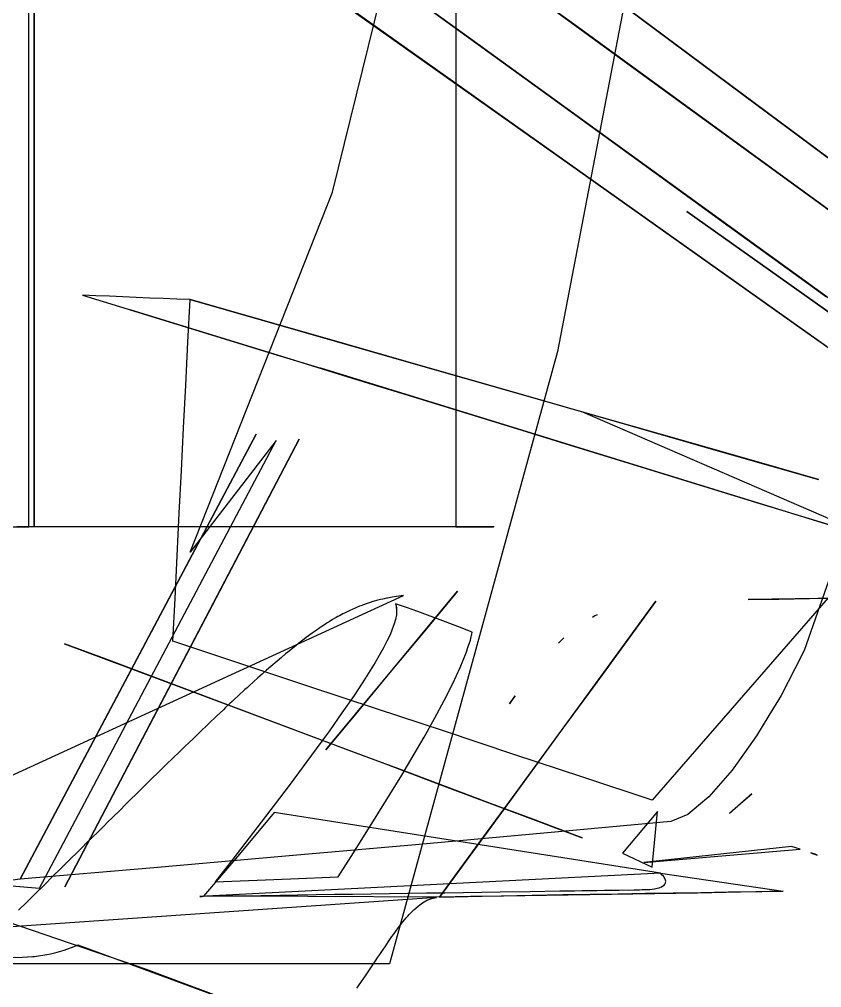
# Model space of a CAD drawing. Header units: millimetres. Extents: x -28.2 to 24.3, y -24.8 to 12.4.
# Drawn here: x 6.8414 to 6.9556, y -4.8775 to -4.7396 of the extents above; entities that cross this region are included whole.
import ezdxf

# ---------------------------------------------------------------- set-up
doc = ezdxf.new("R2010")
doc.units = ezdxf.units.MM
doc.layers.add('FURNISHINGELEMENT', color=8, linetype='Continuous')

msp = doc.modelspace()

# ---------------------------------------------------------------- linework, layer by layer
at = {"layer": 'FURNISHINGELEMENT'}
for p, q in [((6.84275, -4.81188, 0.71472), (6.84275, -4.43625, 0.71472)), ((6.84275, -4.81188, 0.71472), (6.84275, -4.43625, 0.71472)), ((6.84351, -4.81188, 0.68107), (6.84351, -4.43625, 0.68107)), ((6.90353, -4.43625, 0.72927), (6.90353, -4.81188, 0.72927)), ((6.90353, -4.43625, 0.72927), (6.90353, -4.81188, 0.72927)), ((6.88595, -4.76425, 0.91133), (6.90296, -4.69519, 0.91954)), ((6.93503, -4.69816, 0.78137), (6.91798, -4.78693, 0.77744)), ((6.90561, -4.74243, 0.44853), (6.85101, -4.70287, 0.46725)), ((6.84351, -4.71797, 0.68107), (6.84351, -4.76493, 0.68107)), ((6.89354, -4.74169, 0.43027), (6.86544, -4.72176, 0.43881)), ((6.9001, -4.72561, 0.45252), (6.9329, -4.74951, 0.44125)), ((6.9001, -4.72561, 0.45252), (6.9329, -4.74951, 0.44125)), ((6.96507, -4.76576, 0.41223), (6.91373, -4.7275, 0.42799)), ((6.91373, -4.7275, 0.42799), (6.94457, -4.75048, 0.41852)), ((6.92082, -4.74071, 0.4454), (6.91277, -4.73484, 0.44816)), ((6.92082, -4.74071, 0.4454), (6.91277, -4.73484, 0.44816)), ((6.88663, -4.73679, 0.43237), (6.91972, -4.76026, 0.42231)), ((6.89863, -4.73737, 0.45093), (6.90669, -4.74321, 0.44816)), ((6.93463, -4.75077, 0.44065), (6.92082, -4.74071, 0.4454)), ((6.93463, -4.75077, 0.44065), (6.92082, -4.74071, 0.4454)), ((6.92491, -4.76393, 0.42073), (6.89354, -4.74169, 0.43027)), ((6.96021, -4.78198, 0.42982), (6.90561, -4.74243, 0.44853)), ((6.90669, -4.74321, 0.44816), (6.91476, -4.74905, 0.4454)), ((6.91476, -4.74905, 0.4454), (6.92859, -4.75908, 0.44065)), ((6.9329, -4.74951, 0.44125), (6.9657, -4.77341, 0.42998)), ((6.9329, -4.74951, 0.44125), (6.9657, -4.77341, 0.42998)), ((6.94844, -4.76083, 0.43591), (6.93463, -4.75077, 0.44065)), ((6.94844, -4.76083, 0.43591), (6.93463, -4.75077, 0.44065)), ((6.94457, -4.75048, 0.41852), (6.97541, -4.77346, 0.40906)), ((6.92859, -4.75908, 0.44065), (6.94243, -4.7691, 0.43591)), ((6.91972, -4.76026, 0.42231), (6.95281, -4.78373, 0.41225)), ((6.96225, -4.7709, 0.43117), (6.94844, -4.76083, 0.43591)), ((6.96225, -4.7709, 0.43117), (6.94844, -4.76083, 0.43591)), ((6.86569, -4.81547, 0.9058), (6.88595, -4.76425, 0.91133)), ((6.95627, -4.78618, 0.4112), (6.92491, -4.76393, 0.42073)), ((6.84351, -4.76493, 0.68107), (6.84351, -4.81188, 0.68107)), ((6.96864, -4.78983, 0.39477), (6.93639, -4.76701, 0.40371)), ((6.93639, -4.76701, 0.40371), (6.96829, -4.78958, 0.39487)), ((6.94243, -4.7691, 0.43591), (6.95627, -4.77913, 0.43117)), ((6.85229, -4.77897, 0.66853), (6.85038, -4.77889, 0.67267)), ((6.85038, -4.77889, 0.67267), (6.85982, -4.78179, 0.67721)), ((6.85229, -4.77897, 0.66853), (6.85038, -4.77889, 0.67267)), ((6.85038, -4.77889, 0.67267), (6.85982, -4.78179, 0.67721)), ((6.8542, -4.77906, 0.66439), (6.85229, -4.77897, 0.66853)), ((6.8542, -4.77906, 0.66439), (6.85229, -4.77897, 0.66853)), ((6.85612, -4.77914, 0.66026), (6.8542, -4.77906, 0.66439)), ((6.85612, -4.77914, 0.66026), (6.8542, -4.77906, 0.66439)), ((6.85803, -4.77922, 0.65612), (6.85612, -4.77914, 0.66026)), ((6.85803, -4.77922, 0.65612), (6.85612, -4.77914, 0.66026)), ((6.85995, -4.7793, 0.65198), (6.85803, -4.77922, 0.65612)), ((6.85995, -4.7793, 0.65198), (6.85803, -4.77922, 0.65612)), ((6.86186, -4.77938, 0.64785), (6.85995, -4.7793, 0.65198)), ((6.86186, -4.77938, 0.64785), (6.85995, -4.7793, 0.65198)), ((6.86378, -4.77946, 0.64371), (6.86186, -4.77938, 0.64785)), ((6.86378, -4.77946, 0.64371), (6.86186, -4.77938, 0.64785)), ((6.86569, -4.77953, 0.63957), (6.86378, -4.77946, 0.64371)), ((6.86569, -4.77953, 0.63957), (6.86378, -4.77946, 0.64371)), ((6.86538, -4.78561, 0.64025), (6.86569, -4.77953, 0.63957)), ((6.87593, -4.78246, 0.64526), (6.86569, -4.77953, 0.63957)), ((6.87593, -4.78246, 0.64526), (6.86569, -4.77953, 0.63957)), ((6.86569, -4.77953, 0.63957), (6.88139, -4.78402, 0.64829)), ((6.85716, -4.78097, 0.67593), (6.86394, -4.78306, 0.6792)), ((6.96363, -4.81378, 0.72766), (6.85716, -4.78097, 0.67593)), ((6.85982, -4.78179, 0.67721), (6.86926, -4.78469, 0.68176)), ((6.85982, -4.78179, 0.67721), (6.86926, -4.78469, 0.68176)), ((6.88805, -4.78593, 0.65199), (6.87593, -4.78246, 0.64526)), ((6.88805, -4.78593, 0.65199), (6.87593, -4.78246, 0.64526)), ((6.86394, -4.78306, 0.6792), (6.87072, -4.78514, 0.68246)), ((6.88139, -4.78402, 0.64829), (6.89709, -4.78852, 0.65701)), ((6.95281, -4.78373, 0.41225), (6.9859, -4.8072, 0.40219)), ((6.86926, -4.78469, 0.68176), (6.8787, -4.7876, 0.6863)), ((6.86926, -4.78469, 0.68176), (6.8787, -4.7876, 0.6863)), ((6.87072, -4.78514, 0.68246), (6.8775, -4.78723, 0.68572)), ((6.86506, -4.79169, 0.64093), (6.86538, -4.78561, 0.64025)), ((6.89923, -4.78913, 0.6582), (6.88805, -4.78593, 0.65199)), ((6.89923, -4.78913, 0.6582), (6.88805, -4.78593, 0.65199)), ((6.8775, -4.78723, 0.68572), (6.88428, -4.78931, 0.68899)), ((6.8787, -4.7876, 0.6863), (6.88814, -4.7905, 0.69085)), ((6.8787, -4.7876, 0.6863), (6.88814, -4.7905, 0.69085)), ((6.91798, -4.78693, 0.77744), (6.89405, -4.87408, 0.77191)), ((6.88428, -4.78931, 0.68899), (6.89106, -4.7914, 0.69225)), ((6.96363, -4.81378, 0.72766), (6.88428, -4.78931, 0.68899)), ((6.88428, -4.78931, 0.68899), (6.89106, -4.7914, 0.69225)), ((6.89709, -4.78852, 0.65701), (6.91278, -4.79301, 0.66573)), ((6.91041, -4.79233, 0.66441), (6.89923, -4.78913, 0.6582)), ((6.91041, -4.79233, 0.66441), (6.89923, -4.78913, 0.6582)), ((6.88814, -4.7905, 0.69085), (6.89984, -4.7941, 0.69648)), ((6.88814, -4.7905, 0.69085), (6.89984, -4.7941, 0.69648)), ((6.86475, -4.79776, 0.6416), (6.86506, -4.79169, 0.64093)), ((6.89106, -4.7914, 0.69225), (6.89784, -4.79348, 0.69552)), ((6.89106, -4.7914, 0.69225), (6.89784, -4.79348, 0.69552)), ((6.92159, -4.79553, 0.67062), (6.91041, -4.79233, 0.66441)), ((6.92159, -4.79553, 0.67062), (6.91041, -4.79233, 0.66441)), ((6.89784, -4.79348, 0.69552), (6.90462, -4.79557, 0.69878)), ((6.89784, -4.79348, 0.69552), (6.90462, -4.79557, 0.69878)), ((6.91278, -4.79301, 0.66573), (6.92848, -4.79751, 0.67445)), ((6.89984, -4.7941, 0.69648), (6.91154, -4.7977, 0.70211)), ((6.89984, -4.7941, 0.69648), (6.91154, -4.7977, 0.70211)), ((6.90462, -4.79557, 0.69878), (6.91154, -4.7977, 0.70211)), ((6.90462, -4.79557, 0.69878), (6.91154, -4.7977, 0.70211)), ((6.96363, -4.81378, 0.72766), (6.92159, -4.79553, 0.67062)), ((6.93277, -4.79873, 0.67683), (6.92159, -4.79553, 0.67062)), ((6.86444, -4.80384, 0.64226), (6.86475, -4.79776, 0.6416)), ((6.91154, -4.7977, 0.70211), (6.92325, -4.8013, 0.70775)), ((6.91154, -4.7977, 0.70211), (6.91978, -4.80023, 0.70608)), ((6.91154, -4.7977, 0.70211), (6.92325, -4.8013, 0.70775)), ((6.91154, -4.7977, 0.70211), (6.92325, -4.8013, 0.70775)), ((6.92848, -4.79751, 0.67445), (6.94181, -4.80132, 0.68185)), ((6.87507, -4.79867, 0.93556), (6.84148, -4.86204, 0.93556)), ((6.87507, -4.79867, 0.93556), (6.84148, -4.86204, 0.93556)), ((6.87507, -4.79867, 0.93556), (6.84148, -4.86204, 0.93556)), ((6.85402, -4.83839, 0.93556), (6.87507, -4.79867, 0.93556)), ((6.85402, -4.83839, 0.93556), (6.87507, -4.79867, 0.93556)), ((6.85402, -4.83839, 0.93556), (6.87507, -4.79867, 0.93556)), ((6.94395, -4.80193, 0.68304), (6.93277, -4.79873, 0.67683)), ((6.84784, -4.86313, 0.89449), (6.88123, -4.79938, 0.89449)), ((6.85791, -4.83746, 0.88825), (6.87795, -4.79958, 0.88825)), ((6.87795, -4.79958, 0.88825), (6.86569, -4.81547, 0.9058)), ((6.88123, -4.79938, 0.89449), (6.86831, -4.82405, 0.89449)), ((6.91978, -4.80023, 0.70608), (6.92737, -4.80256, 0.70973)), ((6.92325, -4.8013, 0.70775), (6.93495, -4.8049, 0.71338)), ((6.92325, -4.8013, 0.70775), (6.93495, -4.8049, 0.71338)), ((6.92325, -4.8013, 0.70775), (6.93495, -4.8049, 0.71338)), ((6.94181, -4.80132, 0.68185), (6.95513, -4.80513, 0.68925)), ((6.95513, -4.80513, 0.68925), (6.94395, -4.80193, 0.68304)), ((6.92737, -4.80256, 0.70973), (6.93495, -4.8049, 0.71338)), ((6.86414, -4.80992, 0.64292), (6.86444, -4.80384, 0.64226)), ((6.93495, -4.8049, 0.71338), (6.94571, -4.8082, 0.71856)), ((6.93495, -4.8049, 0.71338), (6.94571, -4.8082, 0.71856)), ((6.93495, -4.8049, 0.71338), (6.94571, -4.8082, 0.71856)), ((6.93495, -4.8049, 0.71338), (6.94571, -4.8082, 0.71856)), ((6.94571, -4.8082, 0.71856), (6.95646, -4.81151, 0.72374)), ((6.94571, -4.8082, 0.71856), (6.95646, -4.81151, 0.72374)), ((6.94571, -4.8082, 0.71856), (6.95646, -4.81151, 0.72374)), ((6.94571, -4.8082, 0.71856), (6.95646, -4.81151, 0.72374)), ((6.86384, -4.816, 0.64357), (6.86414, -4.80992, 0.64292)), ((6.78152, -4.81188, 0.71206), (6.84275, -4.81188, 0.71472)), ((6.78152, -4.81188, 0.71206), (6.84275, -4.81188, 0.71472)), ((6.842, -4.81188, 0.67834), (6.84104, -4.81188, 0.67705)), ((6.842, -4.81188, 0.67834), (6.84104, -4.81188, 0.67705)), ((6.84283, -4.81188, 0.67969), (6.842, -4.81188, 0.67834)), ((6.84283, -4.81188, 0.67969), (6.842, -4.81188, 0.67834)), ((6.84351, -4.81188, 0.68107), (6.84283, -4.81188, 0.67969)), ((6.84351, -4.81188, 0.68107), (6.84283, -4.81188, 0.67969)), ((6.9066, -4.81188, 0.72003), (6.84351, -4.81188, 0.68107)), ((6.9066, -4.81188, 0.72003), (6.84351, -4.81188, 0.68107)), ((6.90353, -4.81188, 0.72927), (6.90475, -4.81188, 0.72923)), ((6.90353, -4.81188, 0.72927), (6.90475, -4.81188, 0.72923)), ((6.90475, -4.81188, 0.72923), (6.90591, -4.81188, 0.7289)), ((6.90475, -4.81188, 0.72923), (6.90591, -4.81188, 0.7289)), ((6.90591, -4.81188, 0.7289), (6.90697, -4.81188, 0.72829)), ((6.90591, -4.81188, 0.7289), (6.90697, -4.81188, 0.72829)), ((6.90755, -4.81188, 0.72079), (6.9066, -4.81188, 0.72003)), ((6.90755, -4.81188, 0.72079), (6.9066, -4.81188, 0.72003)), ((6.90697, -4.81188, 0.72829), (6.90784, -4.81188, 0.72745)), ((6.90697, -4.81188, 0.72829), (6.90784, -4.81188, 0.72745)), ((6.90828, -4.81188, 0.72176), (6.90755, -4.81188, 0.72079)), ((6.90828, -4.81188, 0.72176), (6.90755, -4.81188, 0.72079)), ((6.90784, -4.81188, 0.72745), (6.90849, -4.81188, 0.72643)), ((6.90784, -4.81188, 0.72745), (6.90849, -4.81188, 0.72643)), ((6.90877, -4.81188, 0.72287), (6.90828, -4.81188, 0.72176)), ((6.90877, -4.81188, 0.72287), (6.90828, -4.81188, 0.72176)), ((6.90849, -4.81188, 0.72643), (6.90887, -4.81188, 0.72528)), ((6.90849, -4.81188, 0.72643), (6.90887, -4.81188, 0.72528)), ((6.90897, -4.81188, 0.72407), (6.90877, -4.81188, 0.72287)), ((6.90897, -4.81188, 0.72407), (6.90877, -4.81188, 0.72287)), ((6.96363, -4.81378, 0.72766), (6.93148, -4.8508, 0.69139)), ((6.86354, -4.82209, 0.64422), (6.86384, -4.816, 0.64357)), ((6.95721, -4.8177, 1.27344), (6.95312, -4.82948, 1.27344)), ((6.89848, -4.8274, 0.90897), (6.90375, -4.82104, 0.90897)), ((6.90375, -4.82104, 0.90897), (6.89881, -4.827, 0.90897)), ((6.64781, -4.93559, 0.95071), (6.89606, -4.82165, 0.92881)), ((6.86325, -4.82817, 0.64486), (6.86354, -4.82209, 0.64422)), ((6.89133, -4.82264, 0.93971), (6.89077, -4.82282, 0.94084)), ((6.8917, -4.82252, 0.93895), (6.89133, -4.82264, 0.93971)), ((6.89188, -4.82247, 0.93857), (6.8917, -4.82252, 0.93895)), ((6.89224, -4.82237, 0.9378), (6.89188, -4.82247, 0.93857)), ((6.89243, -4.82233, 0.93742), (6.89224, -4.82237, 0.9378)), ((6.89277, -4.82224, 0.93665), (6.89243, -4.82233, 0.93742)), ((6.89311, -4.82216, 0.93587), (6.89277, -4.82224, 0.93665)), ((6.89329, -4.82212, 0.93548), (6.89311, -4.82216, 0.93587)), ((6.89363, -4.82205, 0.93471), (6.89329, -4.82212, 0.93548)), ((6.8938, -4.82202, 0.93432), (6.89363, -4.82205, 0.93471)), ((6.89445, -4.82189, 0.93275), (6.8938, -4.82202, 0.93432)), ((6.89477, -4.82184, 0.93196), (6.89445, -4.82189, 0.93275)), ((6.89509, -4.82179, 0.93118), (6.89477, -4.82184, 0.93196)), ((6.89542, -4.82174, 0.93039), (6.89509, -4.82179, 0.93118)), ((6.89574, -4.82169, 0.9296), (6.89542, -4.82174, 0.93039)), ((6.89606, -4.82165, 0.92881), (6.89574, -4.82169, 0.9296)), ((6.92179, -4.83643, 0.90897), (6.93201, -4.82245, 0.90897)), ((6.93201, -4.82245, 0.90897), (6.92321, -4.83449, 0.90897)), ((6.95183, -4.82212, 0.85792), (6.94511, -4.82223, 0.87522)), ((6.94511, -4.82223, 0.87522), (6.94948, -4.82216, 0.86397)), ((6.94948, -4.82216, 0.86397), (6.95384, -4.82208, 0.85272)), ((6.95821, -4.82201, 0.84147), (6.95183, -4.82212, 0.85792)), ((6.95384, -4.82208, 0.85272), (6.95821, -4.82201, 0.84147)), ((6.86831, -4.82405, 0.89449), (6.84784, -4.86313, 0.89449)), ((6.88831, -4.82382, 0.9452), (6.88765, -4.82416, 0.94624)), ((6.88853, -4.82372, 0.94485), (6.88831, -4.82382, 0.9452)), ((6.88874, -4.82362, 0.9445), (6.88853, -4.82372, 0.94485)), ((6.88917, -4.82343, 0.94378), (6.88874, -4.82362, 0.9445)), ((6.88939, -4.82335, 0.94343), (6.88917, -4.82343, 0.94378)), ((6.88979, -4.82318, 0.94269), (6.88939, -4.82335, 0.94343)), ((6.88998, -4.8231, 0.94232), (6.88979, -4.82318, 0.94269)), ((6.89077, -4.82282, 0.94084), (6.88998, -4.8231, 0.94232)), ((6.8965, -4.82335, 0.9391), (6.89495, -4.82282, 0.93797)), ((6.89495, -4.82282, 0.93797), (6.89502, -4.82312, 0.93911)), ((6.8965, -4.82335, 0.9391), (6.89495, -4.82282, 0.93797)), ((6.89495, -4.82282, 0.93797), (6.89502, -4.82312, 0.93911)), ((6.89502, -4.82312, 0.93911), (6.89507, -4.82393, 0.94166)), ((6.89502, -4.82312, 0.93911), (6.89508, -4.82343, 0.94025)), ((6.89507, -4.82393, 0.94166), (6.89505, -4.82442, 0.94307)), ((6.89507, -4.82393, 0.94166), (6.89505, -4.82442, 0.94307)), ((6.89508, -4.82343, 0.94025), (6.89507, -4.82393, 0.94166)), ((6.89812, -4.82392, 0.94009), (6.8965, -4.82335, 0.9391)), ((6.89812, -4.82392, 0.94009), (6.8965, -4.82335, 0.9391)), ((6.8995, -4.82443, 0.94081), (6.89812, -4.82392, 0.94009)), ((6.8995, -4.82443, 0.94081), (6.89812, -4.82392, 0.94009)), ((6.88548, -4.82539, 0.94914), (6.88522, -4.82555, 0.94944)), ((6.88598, -4.82508, 0.94853), (6.88548, -4.82539, 0.94914)), ((6.88646, -4.82479, 0.94789), (6.88598, -4.82508, 0.94853)), ((6.8867, -4.82465, 0.94757), (6.88646, -4.82479, 0.94789)), ((6.88694, -4.82452, 0.94724), (6.8867, -4.82465, 0.94757)), ((6.88742, -4.82427, 0.94658), (6.88694, -4.82452, 0.94724)), ((6.88765, -4.82416, 0.94624), (6.88742, -4.82427, 0.94658)), ((6.89491, -4.82505, 0.9444), (6.89475, -4.82568, 0.94572)), ((6.89491, -4.82505, 0.9444), (6.89475, -4.82568, 0.94572)), ((6.89505, -4.82442, 0.94307), (6.89491, -4.82505, 0.9444)), ((6.89505, -4.82442, 0.94307), (6.89491, -4.82505, 0.9444)), ((6.9009, -4.82495, 0.94145), (6.8995, -4.82443, 0.94081)), ((6.9009, -4.82495, 0.94145), (6.8995, -4.82443, 0.94081)), ((6.90378, -4.82606, 0.94253), (6.9009, -4.82495, 0.94145)), ((6.90378, -4.82606, 0.94253), (6.9009, -4.82495, 0.94145)), ((6.92298, -4.82472, 0.93111), (6.92331, -4.82448, 0.93038)), ((6.92331, -4.82455, 0.93036), (6.92298, -4.82472, 0.93111)), ((6.92331, -4.82448, 0.93038), (6.92363, -4.82438, 0.92962)), ((6.92363, -4.82438, 0.92962), (6.92331, -4.82455, 0.93036)), ((6.88335, -4.82682, 0.95138), (6.88307, -4.82701, 0.95164)), ((6.88362, -4.82662, 0.95112), (6.88335, -4.82682, 0.95138)), ((6.88416, -4.82624, 0.95058), (6.88362, -4.82662, 0.95112)), ((6.88443, -4.82606, 0.9503), (6.88416, -4.82624, 0.95058)), ((6.88496, -4.82571, 0.94973), (6.88443, -4.82606, 0.9503)), ((6.88522, -4.82555, 0.94944), (6.88496, -4.82571, 0.94973)), ((6.89446, -4.82646, 0.94693), (6.89415, -4.82724, 0.94814)), ((6.89446, -4.82646, 0.94693), (6.89415, -4.82724, 0.94814)), ((6.89475, -4.82568, 0.94572), (6.89446, -4.82646, 0.94693)), ((6.89475, -4.82568, 0.94572), (6.89446, -4.82646, 0.94693)), ((6.90586, -4.82689, 0.94315), (6.90378, -4.82606, 0.94253)), ((6.90586, -4.82689, 0.94315), (6.90378, -4.82606, 0.94253)), ((6.87291, -4.83137, 0.65144), (6.86325, -4.82817, 0.64486)), ((6.88194, -4.82786, 0.95259), (6.88136, -4.8283, 0.95303)), ((6.88222, -4.82764, 0.95236), (6.88194, -4.82786, 0.95259)), ((6.88307, -4.82701, 0.95164), (6.88222, -4.82764, 0.95236)), ((6.8932, -4.83376, 0.90897), (6.89848, -4.8274, 0.90897)), ((6.8937, -4.82817, 0.9492), (6.89324, -4.82909, 0.95027)), ((6.8937, -4.82817, 0.9492), (6.89324, -4.82909, 0.95027)), ((6.89415, -4.82724, 0.94814), (6.8937, -4.82817, 0.9492)), ((6.89415, -4.82724, 0.94814), (6.8937, -4.82817, 0.9492)), ((6.89881, -4.827, 0.90897), (6.89438, -4.83234, 0.90897)), ((6.90528, -4.82891, 0.94609), (6.90558, -4.828, 0.94493)), ((6.90528, -4.82891, 0.94609), (6.90558, -4.828, 0.94493)), ((6.90558, -4.828, 0.94493), (6.90586, -4.82689, 0.94315)), ((6.90558, -4.828, 0.94493), (6.90586, -4.82689, 0.94315)), ((6.91812, -4.82842, 0.94093), (6.91887, -4.82769, 0.93964)), ((6.91849, -4.82806, 0.94028), (6.91812, -4.82842, 0.94093)), ((6.91887, -4.82769, 0.93964), (6.91849, -4.82806, 0.94028)), ((6.85373, -4.83073, 0.68175), (6.8478, -4.82851, 0.67823)), ((6.8478, -4.82851, 0.67823), (6.85695, -4.83194, 0.68366)), ((6.8478, -4.82851, 0.67823), (6.85695, -4.83194, 0.68366)), ((6.85373, -4.83073, 0.68175), (6.8478, -4.82851, 0.67823)), ((6.8478, -4.82851, 0.67823), (6.85695, -4.83194, 0.68366)), ((6.85373, -4.83073, 0.68175), (6.8478, -4.82851, 0.67823)), ((6.88048, -4.82899, 0.95364), (6.87959, -4.82972, 0.9542)), ((6.88077, -4.82876, 0.95344), (6.88048, -4.82899, 0.95364)), ((6.88136, -4.8283, 0.95303), (6.88077, -4.82876, 0.95344)), ((6.89324, -4.82909, 0.95027), (6.89205, -4.83118, 0.95207)), ((6.89324, -4.82909, 0.95027), (6.89205, -4.83118, 0.95207)), ((6.90498, -4.82981, 0.94725), (6.90528, -4.82891, 0.94609)), ((6.90498, -4.82981, 0.94725), (6.90528, -4.82891, 0.94609)), ((6.95312, -4.82948, 1.27344), (6.95178, -4.83208, 1.27264)), ((6.85966, -4.83296, 0.68527), (6.85373, -4.83073, 0.68175)), ((6.85966, -4.83296, 0.68527), (6.85373, -4.83073, 0.68175)), ((6.85966, -4.83296, 0.68527), (6.85373, -4.83073, 0.68175)), ((6.87869, -4.83047, 0.95471), (6.87808, -4.83098, 0.95502)), ((6.87929, -4.82997, 0.95438), (6.87869, -4.83047, 0.95471)), ((6.87959, -4.82972, 0.9542), (6.87929, -4.82997, 0.95438)), ((6.90414, -4.83188, 0.94931), (6.90498, -4.82981, 0.94725)), ((6.90414, -4.83188, 0.94931), (6.90498, -4.82981, 0.94725)), ((6.85695, -4.83194, 0.68366), (6.86559, -4.83518, 0.6888)), ((6.85695, -4.83194, 0.68366), (6.86559, -4.83518, 0.6888)), ((6.85695, -4.83194, 0.68366), (6.86559, -4.83518, 0.6888)), ((6.88257, -4.83458, 0.65803), (6.87291, -4.83137, 0.65144)), ((6.87656, -4.8323, 0.95572), (6.87595, -4.83284, 0.95597)), ((6.87717, -4.83177, 0.95545), (6.87656, -4.8323, 0.95572)), ((6.87808, -4.83098, 0.95502), (6.87717, -4.83177, 0.95545)), ((6.89438, -4.83234, 0.90897), (6.88969, -4.83799, 0.90897)), ((6.89205, -4.83118, 0.95207), (6.89063, -4.83347, 0.95356)), ((6.89205, -4.83118, 0.95207), (6.89063, -4.83347, 0.95356)), ((6.90309, -4.83416, 0.95109), (6.90414, -4.83188, 0.94931)), ((6.90309, -4.83416, 0.95109), (6.90414, -4.83188, 0.94931)), ((6.95178, -4.83208, 1.27264), (6.94981, -4.83589, 1.27145)), ((6.86559, -4.83518, 0.6888), (6.85966, -4.83296, 0.68527)), ((6.86559, -4.83518, 0.6888), (6.85966, -4.83296, 0.68527)), ((6.86559, -4.83518, 0.6888), (6.85966, -4.83296, 0.68527)), ((6.87534, -4.83338, 0.9562), (6.87473, -4.83393, 0.95641)), ((6.87595, -4.83284, 0.95597), (6.87534, -4.83338, 0.9562)), ((6.89063, -4.83347, 0.95356), (6.88903, -4.83588, 0.95476)), ((6.89063, -4.83347, 0.95356), (6.88903, -4.83588, 0.95476)), ((6.8735, -4.83505, 0.9568), (6.87258, -4.8359, 0.95706)), ((6.8738, -4.83477, 0.95671), (6.8735, -4.83505, 0.9568)), ((6.87411, -4.83449, 0.95661), (6.8738, -4.83477, 0.95671)), ((6.87473, -4.83393, 0.95641), (6.87411, -4.83449, 0.95661)), ((6.89222, -4.83778, 0.66462), (6.88257, -4.83458, 0.65803)), ((6.88501, -4.84363, 0.90897), (6.8932, -4.83376, 0.90897)), ((6.90185, -4.8366, 0.95261), (6.90309, -4.83416, 0.95109)), ((6.90185, -4.8366, 0.95261), (6.90309, -4.83416, 0.95109)), ((6.92321, -4.83449, 0.90897), (6.91881, -4.8405, 0.90897)), ((6.87152, -4.8374, 0.69232), (6.86559, -4.83518, 0.6888)), ((6.86559, -4.83518, 0.6888), (6.87522, -4.83878, 0.69452)), ((6.87196, -4.83647, 0.95722), (6.87166, -4.83675, 0.95729)), ((6.87258, -4.8359, 0.95706), (6.87196, -4.83647, 0.95722)), ((6.88903, -4.83588, 0.95476), (6.88731, -4.83837, 0.95573)), ((6.88903, -4.83588, 0.95476), (6.88731, -4.83837, 0.95573)), ((6.91114, -4.83709, 0.95065), (6.91195, -4.83592, 0.94979)), ((6.91195, -4.83592, 0.94979), (6.91154, -4.83651, 0.95022)), ((6.91157, -4.85041, 0.90897), (6.92179, -4.83643, 0.90897)), ((6.94981, -4.83589, 1.27145), (6.94807, -4.83875, 1.2698)), ((6.85108, -4.85038, 0.88825), (6.85791, -4.83746, 0.88825)), ((6.87074, -4.83761, 0.9575), (6.87043, -4.8379, 0.95757)), ((6.87135, -4.83704, 0.95736), (6.87074, -4.83761, 0.9575)), ((6.87166, -4.83675, 0.95729), (6.87135, -4.83704, 0.95736)), ((6.87745, -4.83962, 0.69584), (6.87152, -4.8374, 0.69232)), ((6.90188, -4.84098, 0.6712), (6.89222, -4.83778, 0.66462)), ((6.90047, -4.83916, 0.95388), (6.90185, -4.8366, 0.95261)), ((6.90047, -4.83916, 0.95388), (6.90185, -4.8366, 0.95261)), ((6.91154, -4.83651, 0.95022), (6.91114, -4.83709, 0.95065)), ((6.84148, -4.86204, 0.93556), (6.85402, -4.83839, 0.93556)), ((6.84148, -4.86204, 0.93556), (6.85402, -4.83839, 0.93556)), ((6.84148, -4.86204, 0.93556), (6.85402, -4.83839, 0.93556)), ((6.8692, -4.83906, 0.95781), (6.8686, -4.83964, 0.95792)), ((6.86951, -4.83877, 0.95775), (6.8692, -4.83906, 0.95781)), ((6.87043, -4.8379, 0.95757), (6.86951, -4.83877, 0.95775)), ((6.87522, -4.83878, 0.69452), (6.88435, -4.84221, 0.69994)), ((6.88969, -4.83799, 0.90897), (6.88501, -4.84363, 0.90897)), ((6.88731, -4.83837, 0.95573), (6.88551, -4.84091, 0.9565)), ((6.88731, -4.83837, 0.95573), (6.88551, -4.84091, 0.9565)), ((6.89899, -4.8418, 0.95495), (6.90047, -4.83916, 0.95388)), ((6.89899, -4.8418, 0.95495), (6.90047, -4.83916, 0.95388)), ((6.94807, -4.83875, 1.2698), (6.94634, -4.84162, 1.26814)), ((6.86799, -4.84023, 0.95802), (6.86737, -4.84081, 0.95811)), ((6.8686, -4.83964, 0.95792), (6.86799, -4.84023, 0.95802)), ((6.88338, -4.84185, 0.69937), (6.87745, -4.83962, 0.69584)), ((6.91881, -4.8405, 0.90897), (6.91001, -4.85254, 0.90897)), ((6.86737, -4.84081, 0.95811), (6.86615, -4.84199, 0.95828)), ((6.88931, -4.84407, 0.70289), (6.88338, -4.84185, 0.69937)), ((6.88551, -4.84091, 0.9565), (6.88364, -4.84348, 0.95713)), ((6.88551, -4.84091, 0.9565), (6.88364, -4.84348, 0.95713)), ((6.89743, -4.84449, 0.95583), (6.89899, -4.8418, 0.95495)), ((6.89743, -4.84449, 0.95583), (6.89899, -4.8418, 0.95495)), ((6.91175, -4.84426, 0.67793), (6.90188, -4.84098, 0.6712)), ((6.94634, -4.84162, 1.26814), (6.9446, -4.84405, 1.2659)), ((6.86493, -4.84316, 0.95843), (6.86432, -4.84375, 0.9585)), ((6.86554, -4.84258, 0.95836), (6.86493, -4.84316, 0.95843)), ((6.86615, -4.84199, 0.95828), (6.86554, -4.84258, 0.95836)), ((6.88435, -4.84221, 0.69994), (6.89349, -4.84563, 0.70537)), ((6.86432, -4.84375, 0.9585), (6.8631, -4.84494, 0.95862)), ((6.88364, -4.84348, 0.95713), (6.87977, -4.84869, 0.95803)), ((6.88364, -4.84348, 0.95713), (6.87977, -4.84869, 0.95803)), ((6.89524, -4.84629, 0.70642), (6.88931, -4.84407, 0.70289)), ((6.89581, -4.84722, 0.95656), (6.89743, -4.84449, 0.95583)), ((6.89581, -4.84722, 0.95656), (6.89743, -4.84449, 0.95583)), ((6.92161, -4.84753, 0.68466), (6.91175, -4.84426, 0.67793)), ((6.9446, -4.84405, 1.2659), (6.94286, -4.84649, 1.26365)), ((6.86249, -4.84553, 0.95868), (6.86128, -4.84672, 0.95878)), ((6.8631, -4.84494, 0.95862), (6.86249, -4.84553, 0.95868)), ((6.89349, -4.84563, 0.70537), (6.90263, -4.84906, 0.7108)), ((6.86128, -4.84672, 0.95878), (6.86006, -4.84791, 0.95886)), ((6.89243, -4.85273, 0.95765), (6.89581, -4.84722, 0.95656)), ((6.89243, -4.85273, 0.95765), (6.89581, -4.84722, 0.95656)), ((6.90166, -4.84869, 0.71023), (6.89524, -4.84629, 0.70642)), ((6.94286, -4.84649, 1.26365), (6.9412, -4.84839, 1.26089)), ((6.85945, -4.8485, 0.9589), (6.85824, -4.8497, 0.95897)), ((6.86006, -4.84791, 0.95886), (6.85945, -4.8485, 0.9589)), ((6.87977, -4.84869, 0.95803), (6.8758, -4.85392, 0.95861)), ((6.87977, -4.84869, 0.95803), (6.8758, -4.85392, 0.95861)), ((6.90807, -4.8511, 0.71404), (6.90166, -4.84869, 0.71023)), ((6.93148, -4.8508, 0.69139), (6.92161, -4.84753, 0.68466)), ((6.9412, -4.84839, 1.26089), (6.93954, -4.85029, 1.25814)), ((6.85824, -4.8497, 0.95897), (6.85702, -4.85089, 0.95903)), ((6.90263, -4.84906, 0.7108), (6.91177, -4.85248, 0.71623)), ((6.94565, -4.84987, 1.25888), (6.94246, -4.85269, 1.25218)), ((6.94565, -4.84987, 1.25888), (6.94246, -4.85269, 1.25218)), ((6.94405, -4.85128, 1.25553), (6.94565, -4.84987, 1.25888)), ((6.94405, -4.85128, 1.25553), (6.94565, -4.84987, 1.25888)), ((6.84425, -4.8633, 0.88825), (6.85108, -4.85038, 0.88825)), ((6.85642, -4.85149, 0.95906), (6.85581, -4.85209, 0.95908)), ((6.85702, -4.85089, 0.95903), (6.85642, -4.85149, 0.95906)), ((6.90632, -4.85759, 0.90897), (6.91157, -4.85041, 0.90897)), ((6.91449, -4.8535, 0.71785), (6.90807, -4.8511, 0.71404)), ((6.93805, -4.85155, 1.25495), (6.93656, -4.85281, 1.25176)), ((6.93954, -4.85029, 1.25814), (6.93805, -4.85155, 1.25495)), ((6.94246, -4.85269, 1.25218), (6.94405, -4.85128, 1.25553)), ((6.94246, -4.85269, 1.25218), (6.94405, -4.85128, 1.25553)), ((6.85581, -4.85209, 0.95908), (6.8546, -4.85328, 0.95912)), ((6.87765, -4.85252, 0.90897), (6.87272, -4.85849, 0.90897)), ((6.93263, -4.86116, 0.73252), (6.87765, -4.85252, 0.90897)), ((6.88894, -4.85827, 0.95838), (6.89243, -4.85273, 0.95765)), ((6.88894, -4.85827, 0.95838), (6.89243, -4.85273, 0.95765)), ((6.91001, -4.85254, 0.90897), (6.90121, -4.86458, 0.90897)), ((6.91177, -4.85248, 0.71623), (6.92149, -4.85613, 0.72201)), ((6.93222, -4.85239, 0.72665), (6.92726, -4.85831, 0.7255)), ((6.93145, -4.86031, 0.72993), (6.93222, -4.85239, 0.72665)), ((6.93656, -4.85281, 1.25176), (6.93412, -4.85383, 1.24478)), ((6.85399, -4.85388, 0.95914), (6.85339, -4.85448, 0.95916)), ((6.8546, -4.85328, 0.95912), (6.85399, -4.85388, 0.95914)), ((6.8758, -4.85392, 0.95861), (6.87177, -4.85916, 0.95897)), ((6.8758, -4.85392, 0.95861), (6.87177, -4.85916, 0.95897)), ((6.92149, -4.85613, 0.72201), (6.91449, -4.8535, 0.71785)), ((6.93412, -4.85383, 1.24478), (6.91605, -4.85547, 1.18279)), ((6.85278, -4.85508, 0.95918), (6.85157, -4.85627, 0.95921)), ((6.85339, -4.85448, 0.95916), (6.85278, -4.85508, 0.95918)), ((6.91605, -4.85547, 1.18279), (6.89778, -4.85712, 1.12087)), ((6.85096, -4.85687, 0.95922), (6.85036, -4.85747, 0.95923)), ((6.85157, -4.85627, 0.95921), (6.85096, -4.85687, 0.95922)), ((6.89778, -4.85712, 1.12087), (6.87928, -4.85876, 1.05902)), ((6.84975, -4.85807, 0.95924), (6.84854, -4.85927, 0.95926)), ((6.85036, -4.85747, 0.95923), (6.84975, -4.85807, 0.95924)), ((6.87272, -4.85849, 0.90897), (6.8676, -4.86447, 0.90942)), ((6.88675, -4.8617, 0.95869), (6.88894, -4.85827, 0.95838)), ((6.88675, -4.8617, 0.95869), (6.88894, -4.85827, 0.95838)), ((6.90121, -4.86458, 0.90897), (6.90632, -4.85759, 0.90897)), ((6.92726, -4.85831, 0.7255), (6.93145, -4.86031, 0.72993)), ((6.95128, -4.85737, 0.70489), (6.93027, -4.85966, 0.72825)), ((6.95128, -4.85737, 0.70489), (6.93027, -4.85966, 0.72825)), ((6.93027, -4.85966, 0.72825), (6.95253, -4.85778, 0.70574)), ((6.93027, -4.85966, 0.72825), (6.95253, -4.85778, 0.70574)), ((6.95253, -4.85778, 0.70574), (6.95128, -4.85737, 0.70489)), ((6.95253, -4.85778, 0.70574), (6.95128, -4.85737, 0.70489)), ((6.95465, -4.85849, 0.7073), (6.95405, -4.85829, 0.70684)), ((6.95405, -4.85829, 0.70684), (6.95494, -4.85859, 0.70754)), ((6.95494, -4.85859, 0.70754), (6.95465, -4.85849, 0.7073)), ((6.84854, -4.85927, 0.95926), (6.84733, -4.86047, 0.95927)), ((6.87928, -4.85876, 1.05902), (6.86053, -4.8604, 0.99725)), ((6.87177, -4.85916, 0.95897), (6.86925, -4.86241, 0.95911)), ((6.87177, -4.85916, 0.95897), (6.86925, -4.86241, 0.95911)), ((6.86053, -4.8604, 0.99725), (6.84148, -4.86204, 0.93556)), ((6.84733, -4.86047, 0.95927), (6.84612, -4.86167, 0.95928)), ((6.93263, -4.86116, 0.73252), (6.86705, -4.86451, 0.91079)), ((6.93291, -4.86145, 0.73352), (6.93263, -4.86116, 0.73252)), ((6.93291, -4.86145, 0.73352), (6.93263, -4.86116, 0.73252)), ((6.93291, -4.86145, 0.73352), (6.93263, -4.86116, 0.73252)), ((6.93263, -4.86116, 0.73252), (6.95013, -4.86375, 0.78292)), ((6.84148, -4.86204, 0.93556), (6.83892, -4.86235, 0.92373)), ((6.84612, -4.86167, 0.95928), (6.84491, -4.86286, 0.95929)), ((6.86925, -4.86241, 0.95911), (6.87997, -4.86197, 0.95889)), ((6.86925, -4.86241, 0.95911), (6.87997, -4.86197, 0.95889)), ((6.87997, -4.86197, 0.95889), (6.88675, -4.8617, 0.95869)), ((6.87997, -4.86197, 0.95889), (6.88675, -4.8617, 0.95869)), ((6.93306, -4.86162, 0.7342), (6.93291, -4.86145, 0.73352)), ((6.93306, -4.86162, 0.7342), (6.93291, -4.86145, 0.73352)), ((6.93306, -4.86162, 0.7342), (6.93291, -4.86145, 0.73352)), ((6.93313, -4.8617, 0.73455), (6.93306, -4.86162, 0.7342)), ((6.93313, -4.8617, 0.73455), (6.93306, -4.86162, 0.7342)), ((6.93313, -4.8617, 0.73455), (6.93306, -4.86162, 0.7342)), ((6.93332, -4.86202, 0.73593), (6.93313, -4.8617, 0.73455)), ((6.93332, -4.86202, 0.73593), (6.93313, -4.8617, 0.73455)), ((6.93332, -4.86202, 0.73593), (6.93313, -4.8617, 0.73455)), ((6.93329, -4.86272, 0.73982), (6.93337, -4.86255, 0.73876)), ((6.93329, -4.86272, 0.73982), (6.93337, -4.86255, 0.73876)), ((6.93329, -4.86272, 0.73982), (6.93337, -4.86255, 0.73876)), ((6.93339, -4.8623, 0.73734), (6.93332, -4.86202, 0.73593)), ((6.93339, -4.8623, 0.73734), (6.93332, -4.86202, 0.73593)), ((6.93339, -4.8623, 0.73734), (6.93332, -4.86202, 0.73593)), ((6.93337, -4.86255, 0.73876), (6.93339, -4.86237, 0.7377)), ((6.93337, -4.86255, 0.73876), (6.93339, -4.86237, 0.7377)), ((6.93337, -4.86255, 0.73876), (6.93339, -4.86237, 0.7377)), ((6.84033, -4.86299, 0.89969), (6.84425, -4.8633, 0.88825)), ((6.84491, -4.86286, 0.95929), (6.8437, -4.86406, 0.9593)), ((6.89408, -4.86407, 0.84251), (6.8967, -4.86403, 0.83586)), ((6.89408, -4.86407, 0.84251), (6.8967, -4.86403, 0.83586)), ((6.89408, -4.86407, 0.84251), (6.8967, -4.86403, 0.83586)), ((6.8967, -4.86403, 0.83586), (6.89933, -4.86399, 0.82922)), ((6.8967, -4.86403, 0.83586), (6.89933, -4.86399, 0.82922)), ((6.8967, -4.86403, 0.83586), (6.89933, -4.86399, 0.82922)), ((6.89933, -4.86399, 0.82922), (6.90196, -4.86395, 0.82257)), ((6.89933, -4.86399, 0.82922), (6.90196, -4.86395, 0.82257)), ((6.89933, -4.86399, 0.82922), (6.90196, -4.86395, 0.82257)), ((6.90196, -4.86395, 0.82257), (6.90459, -4.86391, 0.81593)), ((6.90196, -4.86395, 0.82257), (6.90459, -4.86391, 0.81593)), ((6.90196, -4.86395, 0.82257), (6.90459, -4.86391, 0.81593)), ((6.90459, -4.86391, 0.81593), (6.90722, -4.86387, 0.80928)), ((6.90459, -4.86391, 0.81593), (6.90722, -4.86387, 0.80928)), ((6.90459, -4.86391, 0.81593), (6.90722, -4.86387, 0.80928)), ((6.90722, -4.86387, 0.80928), (6.90985, -4.86383, 0.80263)), ((6.90722, -4.86387, 0.80928), (6.90985, -4.86383, 0.80263)), ((6.90722, -4.86387, 0.80928), (6.90985, -4.86383, 0.80263)), ((6.90985, -4.86383, 0.80263), (6.91408, -4.86376, 0.79194)), ((6.90985, -4.86383, 0.80263), (6.91408, -4.86376, 0.79194)), ((6.90985, -4.86383, 0.80263), (6.91408, -4.86376, 0.79194)), ((6.91408, -4.86376, 0.79194), (6.91831, -4.8637, 0.78125)), ((6.91408, -4.86376, 0.79194), (6.91831, -4.8637, 0.78125)), ((6.91408, -4.86376, 0.79194), (6.91831, -4.8637, 0.78125)), ((6.91831, -4.8637, 0.78125), (6.92043, -4.86367, 0.77591)), ((6.91831, -4.8637, 0.78125), (6.92043, -4.86367, 0.77591)), ((6.91831, -4.8637, 0.78125), (6.92043, -4.86367, 0.77591)), ((6.92043, -4.86367, 0.77591), (6.92148, -4.86365, 0.77324)), ((6.92043, -4.86367, 0.77591), (6.92148, -4.86365, 0.77324)), ((6.92043, -4.86367, 0.77591), (6.92148, -4.86365, 0.77324)), ((6.92148, -4.86365, 0.77324), (6.92201, -4.86364, 0.7719)), ((6.92148, -4.86365, 0.77324), (6.92201, -4.86364, 0.7719)), ((6.92148, -4.86365, 0.77324), (6.92201, -4.86364, 0.7719)), ((6.92201, -4.86364, 0.7719), (6.92254, -4.86363, 0.77056)), ((6.92201, -4.86364, 0.7719), (6.92254, -4.86363, 0.77056)), ((6.92201, -4.86364, 0.7719), (6.92254, -4.86363, 0.77056)), ((6.92254, -4.86363, 0.77056), (6.92307, -4.86363, 0.76923)), ((6.92254, -4.86363, 0.77056), (6.92307, -4.86363, 0.76923)), ((6.92254, -4.86363, 0.77056), (6.92307, -4.86363, 0.76923)), ((6.92307, -4.86363, 0.76923), (6.9236, -4.86362, 0.76789)), ((6.92307, -4.86363, 0.76923), (6.9236, -4.86362, 0.76789)), ((6.92307, -4.86363, 0.76923), (6.9236, -4.86362, 0.76789)), ((6.9236, -4.86362, 0.76789), (6.92466, -4.8636, 0.76522)), ((6.9236, -4.86362, 0.76789), (6.92466, -4.8636, 0.76522)), ((6.9236, -4.86362, 0.76789), (6.92466, -4.8636, 0.76522)), ((6.92466, -4.8636, 0.76522), (6.92677, -4.86357, 0.75987)), ((6.92466, -4.8636, 0.76522), (6.92677, -4.86357, 0.75987)), ((6.92466, -4.8636, 0.76522), (6.92677, -4.86357, 0.75987)), ((6.92677, -4.86357, 0.75987), (6.92889, -4.86354, 0.75453)), ((6.92677, -4.86357, 0.75987), (6.92889, -4.86354, 0.75453)), ((6.92677, -4.86357, 0.75987), (6.92889, -4.86354, 0.75453)), ((6.92889, -4.86354, 0.75453), (6.92928, -4.86353, 0.75352)), ((6.92889, -4.86354, 0.75453), (6.92928, -4.86353, 0.75352)), ((6.92889, -4.86354, 0.75453), (6.92928, -4.86353, 0.75352)), ((6.92928, -4.86353, 0.75352), (6.92941, -4.86353, 0.75319)), ((6.92928, -4.86353, 0.75352), (6.92941, -4.86353, 0.75319)), ((6.92928, -4.86353, 0.75352), (6.92941, -4.86353, 0.75319)), ((6.92941, -4.86353, 0.75319), (6.92968, -4.86353, 0.75252)), ((6.92941, -4.86353, 0.75319), (6.92968, -4.86353, 0.75252)), ((6.92941, -4.86353, 0.75319), (6.92968, -4.86353, 0.75252)), ((6.92968, -4.86353, 0.75252), (6.93002, -4.86352, 0.75166)), ((6.92968, -4.86353, 0.75252), (6.93002, -4.86352, 0.75166)), ((6.92968, -4.86353, 0.75252), (6.93002, -4.86352, 0.75166)), ((6.93002, -4.86352, 0.75166), (6.93047, -4.86351, 0.75052)), ((6.93002, -4.86352, 0.75166), (6.93047, -4.86351, 0.75052)), ((6.93002, -4.86352, 0.75166), (6.93047, -4.86351, 0.75052)), ((6.93047, -4.86351, 0.75052), (6.93077, -4.86351, 0.74975)), ((6.93047, -4.86351, 0.75052), (6.93077, -4.86351, 0.74975)), ((6.93047, -4.86351, 0.75052), (6.93077, -4.86351, 0.74975)), ((6.93444, -4.86401, 0.82335), (6.93052, -4.86408, 0.83345)), ((6.93444, -4.86401, 0.82335), (6.93052, -4.86408, 0.83345)), ((6.93077, -4.86351, 0.74975), (6.93111, -4.86349, 0.74884)), ((6.93077, -4.86351, 0.74975), (6.93111, -4.86349, 0.74884)), ((6.93077, -4.86351, 0.74975), (6.93111, -4.86349, 0.74884)), ((6.93111, -4.86349, 0.74884), (6.93146, -4.86345, 0.74782)), ((6.93111, -4.86349, 0.74884), (6.93146, -4.86345, 0.74782)), ((6.93111, -4.86349, 0.74884), (6.93146, -4.86345, 0.74782)), ((6.93146, -4.86345, 0.74782), (6.9318, -4.86341, 0.7468)), ((6.93146, -4.86345, 0.74782), (6.9318, -4.86341, 0.7468)), ((6.93146, -4.86345, 0.74782), (6.9318, -4.86341, 0.7468)), ((6.93179, -4.86406, 0.83019), (6.9379, -4.86395, 0.81444)), ((6.9318, -4.86341, 0.7468), (6.932, -4.86337, 0.74611)), ((6.9318, -4.86341, 0.7468), (6.932, -4.86337, 0.74611)), ((6.9318, -4.86341, 0.7468), (6.932, -4.86337, 0.74611)), ((6.932, -4.86337, 0.74611), (6.9322, -4.86332, 0.74542)), ((6.932, -4.86337, 0.74611), (6.9322, -4.86332, 0.74542)), ((6.932, -4.86337, 0.74611), (6.9322, -4.86332, 0.74542)), ((6.9322, -4.86332, 0.74542), (6.93248, -4.86324, 0.74438)), ((6.9322, -4.86332, 0.74542), (6.93248, -4.86324, 0.74438)), ((6.9322, -4.86332, 0.74542), (6.93248, -4.86324, 0.74438)), ((6.93248, -4.86324, 0.74438), (6.93265, -4.86318, 0.74369)), ((6.93248, -4.86324, 0.74438), (6.93265, -4.86318, 0.74369)), ((6.93248, -4.86324, 0.74438), (6.93265, -4.86318, 0.74369)), ((6.93272, -4.86315, 0.74334), (6.93294, -4.86304, 0.74229)), ((6.93272, -4.86315, 0.74334), (6.93294, -4.86304, 0.74229)), ((6.93272, -4.86315, 0.74334), (6.93294, -4.86304, 0.74229)), ((6.93294, -4.86304, 0.74229), (6.93317, -4.86287, 0.74088)), ((6.93294, -4.86304, 0.74229), (6.93317, -4.86287, 0.74088)), ((6.93294, -4.86304, 0.74229), (6.93317, -4.86287, 0.74088)), ((6.93317, -4.86287, 0.74088), (6.93329, -4.86272, 0.73982)), ((6.93317, -4.86287, 0.74088), (6.93329, -4.86272, 0.73982)), ((6.93317, -4.86287, 0.74088), (6.93329, -4.86272, 0.73982)), ((6.93837, -4.86395, 0.81324), (6.93444, -4.86401, 0.82335)), ((6.93837, -4.86395, 0.81324), (6.93444, -4.86401, 0.82335)), ((6.9379, -4.86395, 0.81444), (6.94402, -4.86385, 0.79868)), ((6.94229, -4.86388, 0.80314), (6.93837, -4.86395, 0.81324)), ((6.94229, -4.86388, 0.80314), (6.93837, -4.86395, 0.81324)), ((6.94621, -4.86381, 0.79303), (6.94229, -4.86388, 0.80314)), ((6.94621, -4.86381, 0.79303), (6.94229, -4.86388, 0.80314)), ((6.94402, -4.86385, 0.79868), (6.95013, -4.86375, 0.78292)), ((6.95013, -4.86375, 0.78292), (6.94621, -4.86381, 0.79303)), ((6.95013, -4.86375, 0.78292), (6.94621, -4.86381, 0.79303)), ((6.90074, -4.86466, 0.9101), (6.74971, -4.87499, 0.93277)), ((6.84249, -4.86526, 0.9593), (6.84128, -4.86646, 0.9593)), ((6.8437, -4.86406, 0.9593), (6.84249, -4.86526, 0.9593)), ((6.86705, -4.86451, 0.91079), (6.86723, -4.8645, 0.91033)), ((6.86723, -4.8645, 0.91033), (6.86741, -4.86449, 0.90988)), ((6.86741, -4.86449, 0.90988), (6.8676, -4.86447, 0.90942)), ((6.8676, -4.86447, 0.90942), (6.87304, -4.86438, 0.89568)), ((6.8676, -4.86447, 0.90942), (6.87045, -4.86442, 0.90223)), ((6.8676, -4.86447, 0.90942), (6.87045, -4.86442, 0.90223)), ((6.88245, -4.86451, 0.90897), (6.8676, -4.86447, 0.90942)), ((6.87045, -4.86442, 0.90223), (6.87311, -4.86438, 0.89549)), ((6.87045, -4.86442, 0.90223), (6.87311, -4.86438, 0.89549)), ((6.87304, -4.86438, 0.89568), (6.87845, -4.8643, 0.88202)), ((6.87311, -4.86438, 0.89549), (6.87578, -4.86434, 0.88875)), ((6.87311, -4.86438, 0.89549), (6.87578, -4.86434, 0.88875)), ((6.87578, -4.86434, 0.88875), (6.87845, -4.8643, 0.88202)), ((6.87578, -4.86434, 0.88875), (6.87845, -4.8643, 0.88202)), ((6.87845, -4.8643, 0.88202), (6.88104, -4.86426, 0.87546)), ((6.87845, -4.8643, 0.88202), (6.88104, -4.86426, 0.87546)), ((6.87845, -4.8643, 0.88202), (6.88104, -4.86426, 0.87546)), ((6.88104, -4.86426, 0.87546), (6.88363, -4.86422, 0.86891)), ((6.88104, -4.86426, 0.87546), (6.88363, -4.86422, 0.86891)), ((6.88104, -4.86426, 0.87546), (6.88363, -4.86422, 0.86891)), ((6.90121, -4.86458, 0.90897), (6.88245, -4.86451, 0.90897)), ((6.88363, -4.86422, 0.86891), (6.88622, -4.86418, 0.86236)), ((6.88363, -4.86422, 0.86891), (6.88622, -4.86418, 0.86236)), ((6.88363, -4.86422, 0.86891), (6.88622, -4.86418, 0.86236)), ((6.88622, -4.86418, 0.86236), (6.88882, -4.86414, 0.8558)), ((6.88622, -4.86418, 0.86236), (6.88882, -4.86414, 0.8558)), ((6.88622, -4.86418, 0.86236), (6.88882, -4.86414, 0.8558)), ((6.88882, -4.86414, 0.8558), (6.89145, -4.86411, 0.84916)), ((6.88882, -4.86414, 0.8558), (6.89145, -4.86411, 0.84916)), ((6.88882, -4.86414, 0.8558), (6.89145, -4.86411, 0.84916)), ((6.89145, -4.86411, 0.84916), (6.89408, -4.86407, 0.84251)), ((6.89145, -4.86411, 0.84916), (6.89408, -4.86407, 0.84251)), ((6.89145, -4.86411, 0.84916), (6.89408, -4.86407, 0.84251)), ((6.89858, -4.86555, 0.91574), (6.89879, -4.8654, 0.91518)), ((6.89879, -4.8654, 0.91518), (6.89947, -4.86499, 0.91353)), ((6.89947, -4.86499, 0.91353), (6.89967, -4.86492, 0.91295)), ((6.89967, -4.86492, 0.91295), (6.90008, -4.8648, 0.91181)), ((6.90008, -4.8648, 0.91181), (6.90029, -4.86475, 0.91123)), ((6.90029, -4.86475, 0.91123), (6.90051, -4.8647, 0.91067)), ((6.90051, -4.8647, 0.91067), (6.90074, -4.86466, 0.9101)), ((6.90121, -4.86458, 0.90897), (6.90728, -4.86447, 0.89332)), ((6.9056, -4.8645, 0.89767), (6.90121, -4.86458, 0.90897)), ((6.9056, -4.8645, 0.89767), (6.90121, -4.86458, 0.90897)), ((6.90998, -4.86443, 0.88637), (6.9056, -4.8645, 0.89767)), ((6.90998, -4.86443, 0.88637), (6.9056, -4.8645, 0.89767)), ((6.90728, -4.86447, 0.89332), (6.91336, -4.86437, 0.87767)), ((6.91437, -4.86435, 0.87507), (6.90998, -4.86443, 0.88637)), ((6.91437, -4.86435, 0.87507), (6.90998, -4.86443, 0.88637)), ((6.91336, -4.86437, 0.87767), (6.91952, -4.86427, 0.86181)), ((6.91875, -4.86428, 0.86377), (6.91437, -4.86435, 0.87507)), ((6.91875, -4.86428, 0.86377), (6.91437, -4.86435, 0.87507)), ((6.92268, -4.86421, 0.85366), (6.91875, -4.86428, 0.86377)), ((6.92268, -4.86421, 0.85366), (6.91875, -4.86428, 0.86377)), ((6.91952, -4.86427, 0.86181), (6.92567, -4.86416, 0.84595)), ((6.9266, -4.86415, 0.84356), (6.92268, -4.86421, 0.85366)), ((6.9266, -4.86415, 0.84356), (6.92268, -4.86421, 0.85366)), ((6.92567, -4.86416, 0.84595), (6.93179, -4.86406, 0.83019)), ((6.93052, -4.86408, 0.83345), (6.9266, -4.86415, 0.84356)), ((6.93052, -4.86408, 0.83345), (6.9266, -4.86415, 0.84356)), ((6.89687, -4.86708, 0.92005), (6.89731, -4.86661, 0.91901)), ((6.89731, -4.86661, 0.91901), (6.89754, -4.86638, 0.91849)), ((6.89754, -4.86638, 0.91849), (6.89816, -4.86585, 0.91685)), ((6.89816, -4.86585, 0.91685), (6.89837, -4.86569, 0.91629)), ((6.89837, -4.86569, 0.91629), (6.89858, -4.86555, 0.91574)), ((6.83958, -4.86803, 0.9593), (6.85941, -4.87485, 0.9593)), ((6.8958, -4.86834, 0.92262), (6.89603, -4.86803, 0.92214)), ((6.89603, -4.86803, 0.92214), (6.89645, -4.86755, 0.9211)), ((6.89645, -4.86755, 0.9211), (6.89666, -4.86731, 0.92057)), ((6.89666, -4.86731, 0.92057), (6.89687, -4.86708, 0.92005)), ((6.89465, -4.8699, 0.92499), (6.89533, -4.86896, 0.92357)), ((6.89533, -4.86896, 0.92357), (6.89556, -4.86865, 0.92309)), ((6.89556, -4.86865, 0.92309), (6.8958, -4.86834, 0.92262)), ((6.89369, -4.87128, 0.92676), (6.89394, -4.8709, 0.92635)), ((6.89394, -4.8709, 0.92635), (6.89442, -4.87021, 0.92546)), ((6.89442, -4.87021, 0.92546), (6.89465, -4.8699, 0.92499)), ((6.84678, -4.87242, 0.93199), (6.84775, -4.87213, 0.93191)), ((6.84775, -4.87213, 0.93191), (6.84918, -4.87161, 0.93176)), ((6.84918, -4.87161, 0.93176), (6.84972, -4.87138, 0.9317)), ((6.84972, -4.87138, 0.9317), (6.88432, -4.8841, 0.93546)), ((6.89268, -4.87277, 0.92841), (6.89319, -4.87203, 0.92759)), ((6.89319, -4.87203, 0.92759), (6.89344, -4.87165, 0.92718)), ((6.89344, -4.87165, 0.92718), (6.89369, -4.87128, 0.92676)), ((6.8352, -4.87326, 0.93225), (6.84178, -4.87313, 0.93221)), ((6.84178, -4.87313, 0.93221), (6.8433, -4.87304, 0.93218)), ((6.8433, -4.87304, 0.93218), (6.84355, -4.87302, 0.93218)), ((6.84355, -4.87302, 0.93218), (6.8453, -4.87276, 0.9321)), ((6.8453, -4.87276, 0.9321), (6.8458, -4.87266, 0.93207)), ((6.8458, -4.87266, 0.93207), (6.84678, -4.87242, 0.93199)), ((6.89161, -4.87437, 0.92992), (6.89217, -4.87352, 0.92924)), ((6.89217, -4.87352, 0.92924), (6.89243, -4.87315, 0.92883)), ((6.89243, -4.87315, 0.92883), (6.89268, -4.87277, 0.92841)), ((6.89405, -4.87408, 0.77191), (6.8389, -4.87408, 0.75918)), ((6.85941, -4.87485, 0.9593), (6.87364, -4.88013, 0.9593)), ((6.89104, -4.87521, 0.9306), (6.89133, -4.87479, 0.93026)), ((6.89133, -4.87479, 0.93026), (6.89161, -4.87437, 0.92992)), ((6.89018, -4.87647, 0.93163), (6.89047, -4.87605, 0.93129)), ((6.89047, -4.87605, 0.93129), (6.89076, -4.87563, 0.93094)), ((6.89076, -4.87563, 0.93094), (6.89104, -4.87521, 0.9306)), ((6.88941, -4.87755, 0.93239), (6.88957, -4.87733, 0.93225)), ((6.88957, -4.87733, 0.93225), (6.89018, -4.87647, 0.93163))]:
    msp.add_line(p, q, dxfattribs=at)

doc.saveas('drawing.dxf')
